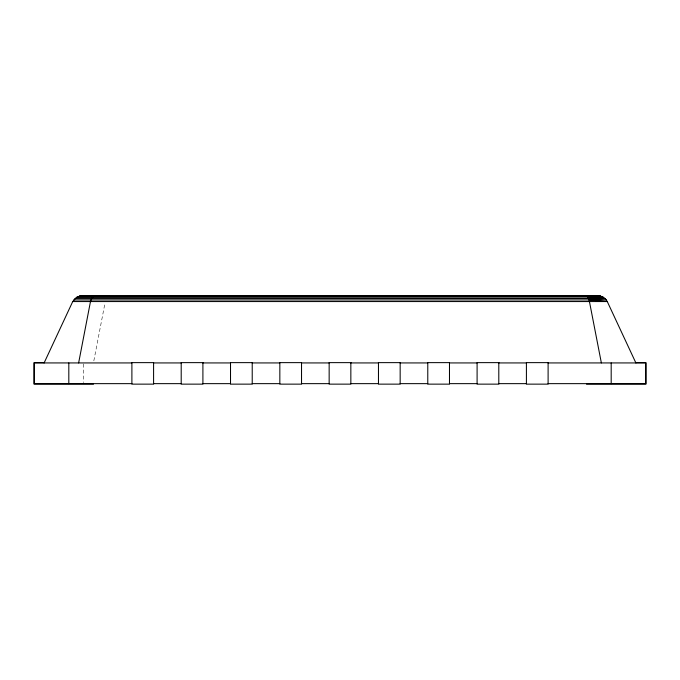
<?xml version="1.0" encoding="UTF-8"?>
<svg xmlns="http://www.w3.org/2000/svg" width="680" height="680" viewBox="0 0 680 680"><rect width="100%" height="100%" fill="white"/><g stroke="black" fill="none" stroke-linecap="round" stroke-linejoin="round"><path stroke-width="0.51" stroke-dasharray="3.4 2.55" d="M93.831 360.85L105.077 302.6M83.615 363.97L83.615 382.611"/><path stroke-width="1.02" d="M78.633 362.933L90.483 301.554L91.996 297.406L94.189 295.859M44.115 362.933L72.726 301.554L76.372 297.406L79.866 296.029L598.332 295.859C602.081 295.911 605.676 298.154 607.274 301.554L635.885 362.933M108.001 296.149L108.978 295.859L79.866 296.029L105.918 296.14M78.072 296.539L600.695 296.149L79.866 296.029M76.372 297.406L603.007 297.041L587.299 296.539L585.812 295.859L586.789 296.149M586.56 296.029L598.332 295.859M74.868 298.579L605.047 298.503L588.005 297.406L587.299 296.539M73.644 299.999L606.322 299.948L588.625 298.579L588.005 297.406M72.726 301.554L607.274 301.554L589.135 299.999L588.625 298.579M44.251 362.635L34 362.635L34 384.14L93.474 384.14L93.474 383.648M635.749 362.635L646 362.635L646 384.14L586.525 384.14L586.525 383.648M131.894 362.933L34.297 362.933L34.297 383.648L131.894 383.648M153.587 362.933L181.203 362.933M202.904 362.933L230.52 362.933M252.221 362.933L279.837 362.933M301.537 362.933L329.154 362.933M350.846 362.933L378.462 362.933M400.163 362.933L427.779 362.933M449.48 362.933L477.096 362.933M498.797 362.933L526.413 362.933M548.106 362.933L645.702 362.933L645.702 383.648L548.106 383.648M153.587 383.648L181.203 383.648M202.904 383.648L230.52 383.648M252.221 383.648L279.837 383.648M301.537 383.648L329.154 383.648M350.846 383.648L378.462 383.648M400.163 383.648L427.779 383.648M449.48 383.648L477.096 383.648M498.797 383.648L526.413 383.648M589.135 299.999L601.366 362.933M611.184 362.933L611.184 383.648M68.816 362.933L68.816 383.648M153.587 362.635L131.894 362.635L131.894 384.14L153.587 384.14L153.587 362.635M202.904 362.635L181.203 362.635L181.203 384.14L202.904 384.14L202.904 362.635M252.221 362.635L230.52 362.635L230.52 384.14L252.221 384.14L252.221 362.635M301.537 362.635L279.837 362.635L279.837 384.14L301.537 384.14L301.537 362.635M350.846 362.635L329.154 362.635L329.154 384.14L350.846 384.14L350.846 362.635M400.163 362.635L378.462 362.635L378.462 384.14L400.163 384.14L400.163 362.635M449.48 362.635L427.779 362.635L427.779 384.14L449.48 384.14L449.48 362.635M498.797 362.635L477.096 362.635L477.096 384.14L498.797 384.14L498.797 362.635M548.106 362.635L526.413 362.635L526.413 384.14L548.106 384.14L548.106 362.635"/></g></svg>
